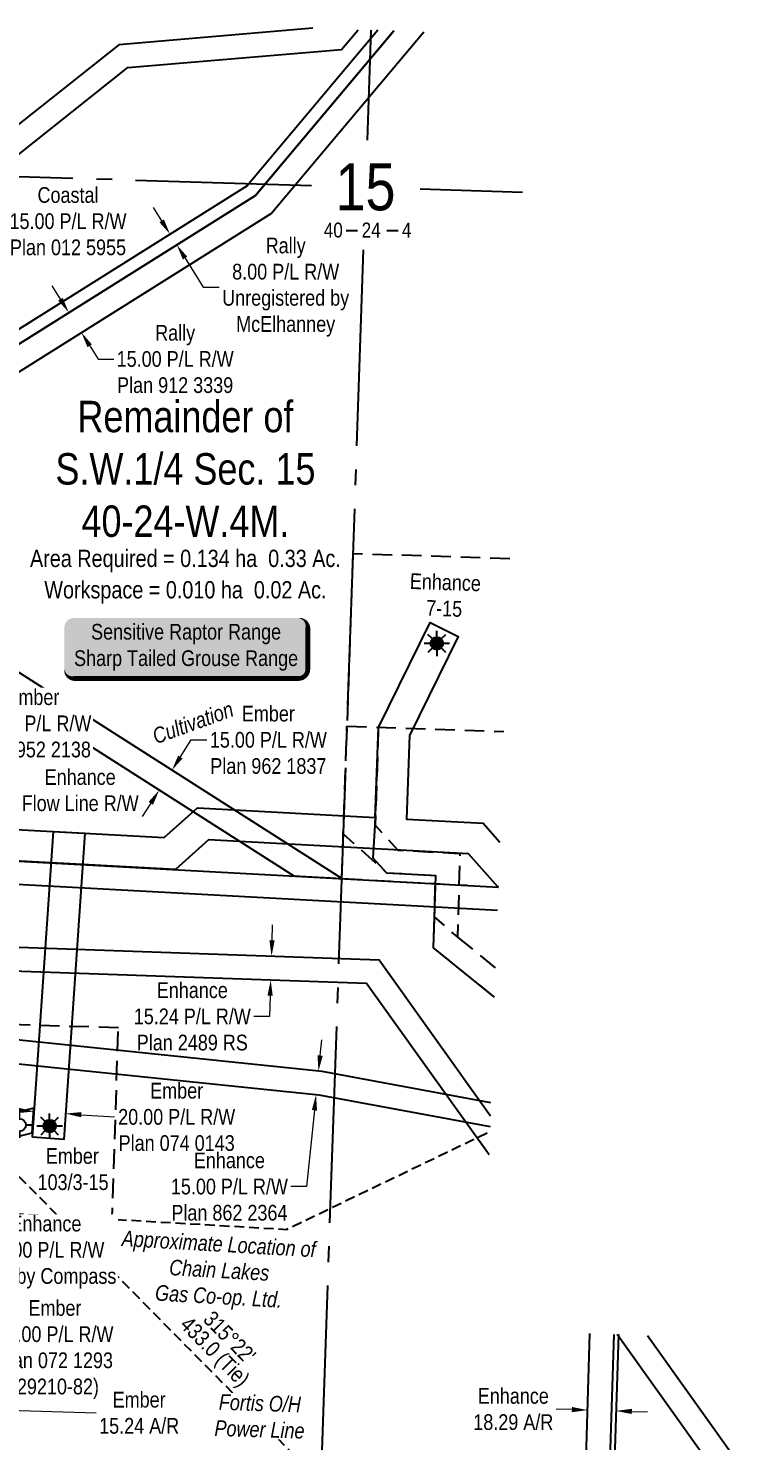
# Model space of a CAD drawing. Extents: x 337432 to 345408, y 5808486 to 5816348.
# Drawn here: x 338337 to 338789, y 5811999 to 5812899 of the extents above; entities that cross this region are included whole.
import ezdxf
from ezdxf.enums import TextEntityAlignment as Align

# ---------------------------------------------------------------- set-up
doc = ezdxf.new("R2010")
doc.units = 0
doc.header["$LTSCALE"] = 5
doc.header["$PDSIZE"] = 0.5
for name, pattern in [('foc-ACCESSROAD', [3.75, 2.5, -1.25]), ('foc-QUARTERLINE', [33, 25, -3, 2, -3]), ('foc-TIELINE', [1.875, 1.25, -0.625]), ('UG_PIPE', [1.875, 1.25, -0.625])]:
    doc.linetypes.add(name, pattern=pattern)
doc.layers.get('Defpoints').update_dxf_attribs({"color": 9})
for name, color, linetype in [('10', 1, 'Continuous'), ('9', 3, 'Continuous'), ('AS-PIPE-UG', 44, 'UG_PIPE'), ('AS-PIPE-UG-T', 44, 'Continuous'), ('AS-POWER', 104, 'foc-POWER'), ('AS-POWER-T', 104, 'Continuous'), ('AS-WILDLIFE-BLOCK', 131, 'Continuous'), ('C-RW', 13, 'Continuous'), ('C-SYMBOL', 7, 'Continuous'), ('C-WS', 13, 'foc-ACCESSROAD'), ('C-WS-S', 13, 'Continuous'), ('F-RW', 190, 'Continuous'), ('F-WS', 190, 'foc-ACCESSROAD'), ('F-WS-S', 190, 'Continuous'), ('L-AREAREQUIRED', 7, 'Continuous'), ('L-AREAWORK', 5, 'Continuous'), ('L-BD1', 253, 'Continuous'), ('L-QSEC', 8, 'foc-QUARTERLINE'), ('L-SECLBL', 7, 'Continuous'), ('L-SECQ', 8, 'foc-QUARTERLINE'), ('L-TIE', 7, 'foc-TIELINE')]:
    doc.layers.add(name, color=color, linetype=linetype)
for name, color, linetype, lineweight in [('C-AR-T', 13, 'Continuous', 9), ('C-FLOWLINE-T', 13, 'Continuous', 9), ('C-RW-T', 13, 'Continuous', 9), ('F-AR-T', 190, 'Continuous', 9), ('F-RW-T', 190, 'Continuous', 9), ('F-WS-T', 190, 'Continuous', 9), ('T-TEXT', 48, 'Continuous', 18)]:
    doc.layers.add(name, color=color, linetype=linetype, lineweight=lineweight)
doc.styles.add('100L', font='', dxfattribs={"height": 11})
doc.styles.add('175L', font='', dxfattribs={"height": 20})
doc.styles.add('80', font='', dxfattribs={"height": 10})
doc.styles.add('80CG', font='', dxfattribs={"height": 10})
doc.styles.add('80L', font='', dxfattribs={"height": 10})
doc.styles.add('foc-LtypeFont', font='', dxfattribs={"height": 7.35})
doc.styles.add('SIMPLEX', font='')
doc.styles.get('100L').set_extended_font_data('Arial Narrow')
doc.styles.get('175L').set_extended_font_data('Arial Narrow')
doc.styles.get('80').set_extended_font_data('Arial Narrow')
doc.styles.get('80CG').set_extended_font_data('Arial Narrow')
doc.styles.get('80L').set_extended_font_data('Arial Narrow')
doc.styles.get('foc-LtypeFont').set_extended_font_data('Arial Narrow')
doc.styles.get('SIMPLEX').set_extended_font_data('Arial Narrow')
doc.linetypes.add('foc-POWER', pattern='A,6,-1,["P",foc-LtypeFont,S=0.2,R=0,X=-0.625,Y=-0.75],-1.24,4', length=12.24)
doc.dimstyles.new('Compass 5 000', dxfattribs={"dimscale": 5, "dimtxt": 9, "dimasz": 2, "dimexe": 0.2, "dimexo": 0.0625, "dimgap": 0.5, "dimtad": 0, "dimtih": 1, "dimtoh": 1, "dimzin": 0, "dimdsep": 46, "dimtxsty": '80CG', "dimcen": 0.1, "dimse1": 1, "dimse2": 1, "dimclrd": 256, "dimclrt": 256, "dimaunit": 1, "dimadec": 4, "dimazin": 0, "dimtfac": 0.06, "dimtofl": 0, "dimtmove": 0, "dimatfit": 1, "dimfxl": 0.2, "dimtolj": 1, "dimtzin": 0, "dimlwd": -1, "dimarcsym": 0})

# ---------------------------------------------------------------- blocks, each defined once
blk = doc.blocks.new('*U49')
h = blk.add_hatch(color=255)
edge = h.paths.add_edge_path()
edge.add_line((-71.5, -20), (71.5, -20))
edge.add_arc((71.5, -14), 6, 270, 360)
edge.add_line((77.5, -14), (77.5, 12.5))
edge.add_arc((71.5, 12.5), 6, 0, 90)
edge.add_line((71.5, 18.5), (-71.5, 18.5))
edge.add_arc((-71.5, 12.5), 6, 90, 180)
edge.add_line((-77.5, 12.5), (-77.5, -14))
edge.add_arc((-71.5, -14), 6, 180, 270)
at = {"color": 131, "flags": 128}
blk.add_lwpolyline([(-71.5, -20, 3, 3, 0), (71.5, -20, 3, 3, 0.414214), (77.5, -14, 3, 3, 0), (77.5, 12.5, 3, 0, 0.414214), (71.5, 18.5, 0, 0, 0), (-71.5, 18.5, 0, 0, 0.414214), (-77.5, 12.5, 0, 0, 0), (-77.5, -14, 0, 3, 0.414214)], format="xyseb", close=True, dxfattribs=at)
at = {"color": 131, "style": '80'}
blk.add_attdef('ENTER_TEXT_001', (-35.99, -5), '', height=10, dxfattribs=at)
blk = doc.blocks.new('L-SECLBL')
at = {"layer": '9', "color": 7}
for p, q in [((-5.08, -27.83), (-12.29, -27.83)), ((20.7, -27.83), (13.5, -27.83))]:
    blk.add_line(p, q, dxfattribs=at)
at = {"layer": '10', "color": 2, "style": 'SIMPLEX'}
blk.add_attdef('SEC', text='', height=30, dxfattribs=at).set_placement((0, 0), align=Align.MIDDLE)
at = {"layer": '10', "color": 5, "style": '80L'}
blk.add_attdef('TWP', text='', height=9.5, dxfattribs=at).set_placement((-14.43, -27.37), align=Align.MIDDLE_RIGHT)
blk.add_attdef('RGE', text='', height=9.5, dxfattribs=at).set_placement((3.62, -27.37), align=Align.MIDDLE_CENTER)
blk.add_attdef('MER', text='', height=9.5, dxfattribs=at).set_placement((23.17, -27.37), align=Align.MIDDLE_LEFT)
blk = doc.blocks.new('*D84')
at = {"layer": 'C-FLOWLINE-T', "transparency": 16777216}
for p, q in [((338298.18, 5812353.44), (338320.9, 5812413.72)), ((338320.9, 5812413.72), (338330.9, 5812413.72)), ((338285.74, 5812320.46), (338282.22, 5812311.1))]:
    blk.add_line(p, q, dxfattribs=at)
for points in [[(338296.62, 5812354.02), (338299.74, 5812352.85), (338294.65, 5812344.08)], [(338284.18, 5812321.05), (338287.3, 5812319.87), (338289.27, 5812329.82)]]:
    blk.add_solid(points, dxfattribs=at)
at = {"layer": 'Defpoints', "color": 0, "transparency": 16777216}
for p in [(338267.39, 5812354.36), (338262.02, 5812340.1), (338294.65, 5812344.08)]:
    blk.add_point(p, dxfattribs=at)
at = {"layer": 'C-FLOWLINE-T', "transparency": 16777216, "insert": (338370.11, 5812413.72), "char_height": 10, "attachment_point": 5, "style": '80CG'}
blk.add_mtext('\\A1;Enhance\\PFlow Line R/W', dxfattribs=at)
blk = doc.blocks.new('*D107')
at = {"layer": 'C-RW-T', "transparency": 16777216}
for p, q in [((338522.83, 5812244.7), (338523.86, 5812254.65)), ((338519.22, 5812209.86), (338514.19, 5812161.26)), ((338514.19, 5812161.26), (338504.19, 5812161.26))]:
    blk.add_line(p, q, dxfattribs=at)
for points in [[(338521.17, 5812244.87), (338524.49, 5812244.53), (338521.8, 5812234.75)], [(338517.57, 5812210.03), (338520.88, 5812209.68), (338520.25, 5812219.8)]]:
    blk.add_solid(points, dxfattribs=at)
at = {"layer": 'Defpoints', "color": 0, "transparency": 16777216}
for p in [(338454.3, 5812241.74), (338452.75, 5812226.79), (338520.25, 5812219.8)]:
    blk.add_point(p, dxfattribs=at)
at = {"layer": 'C-RW-T', "transparency": 16777216, "insert": (338465.1, 5812161.26), "char_height": 10, "attachment_point": 5, "style": '80CG'}
blk.add_mtext('\\A1;Enhance\\P15.00 P/L R/W\\PPlan 862 2364', dxfattribs=at)
blk = doc.blocks.new('*D144')
at = {"layer": 'C-RW-T', "transparency": 16777216}
for p, q in [((338492.24, 5812318.07), (338492.59, 5812328.06)), ((338491.02, 5812282.84), (338490.56, 5812269.63)), ((338490.56, 5812269.63), (338480.56, 5812269.63))]:
    blk.add_line(p, q, dxfattribs=at)
for points in [[(338490.58, 5812318.12), (338493.91, 5812318.01), (338491.9, 5812308.07)], [(338489.36, 5812282.89), (338492.69, 5812282.78), (338491.37, 5812292.83)]]:
    blk.add_solid(points, dxfattribs=at)
at = {"layer": 'Defpoints', "color": 0, "transparency": 16777216}
for p in [(338474.65, 5812308.67), (338474.12, 5812293.43), (338491.37, 5812292.83)]:
    blk.add_point(p, dxfattribs=at)
at = {"layer": 'C-RW-T', "transparency": 16777216, "insert": (338441.48, 5812269.63), "char_height": 10, "attachment_point": 5, "style": '80CG'}
blk.add_mtext('\\A1;Enhance\\P15.24 P/L R/W\\PPlan 2489 RS', dxfattribs=at)
blk = doc.blocks.new('*D156')
at = {"layer": 'C-RW-T', "transparency": 16777216}
for p, q in [((338270.33, 5812204.02), (338267.89, 5812213.72)), ((338278.85, 5812170.08), (338291.54, 5812119.54)), ((338291.54, 5812119.54), (338301.54, 5812119.54))]:
    blk.add_line(p, q, dxfattribs=at)
for points in [[(338271.94, 5812204.43), (338268.71, 5812203.61), (338272.76, 5812194.32)], [(338280.47, 5812170.48), (338277.23, 5812169.67), (338276.42, 5812179.78)]]:
    blk.add_solid(points, dxfattribs=at)
at = {"layer": 'Defpoints', "color": 0, "transparency": 16777216}
for p in [(338272.76, 5812194.32), (338045.71, 5812137.31), (338049.36, 5812122.76)]:
    blk.add_point(p, dxfattribs=at)
at = {"layer": 'C-RW-T', "transparency": 16777216, "insert": (338348.27, 5812119.54), "char_height": 10, "attachment_point": 5, "style": '80CG', "bg_fill": 3, "box_fill_scale": 1.1, "bg_fill_color": 256, "bg_fill_true_color": 13158600, "bg_fill_transparency": 0}
blk.add_mtext('\\A1;Enhance\\P15.00 P/L R/W\\PPlan by Compass', dxfattribs=at)
blk = doc.blocks.new('*D174')
at = {"layer": 'Defpoints', "color": 0, "transparency": 16777216}
for p in [(338292.61, 5812096.64), (338307.84, 5812096.15), (338305.39, 5812019.59)]:
    blk.add_point(p, dxfattribs=at)
at = {"layer": 'F-AR-T', "transparency": 16777216}
for p, q in [((338280.16, 5812020.4), (338270.17, 5812020.72)), ((338315.38, 5812019.27), (338380.37, 5812017.19))]:
    blk.add_line(p, q, dxfattribs=at)
for points in [[(338280.22, 5812022.06), (338280.11, 5812018.73), (338290.16, 5812020.08)], [(338315.44, 5812020.93), (338315.33, 5812017.6), (338305.39, 5812019.59)]]:
    blk.add_solid(points, dxfattribs=at)
at = {"layer": 'F-AR-T', "transparency": 16777216, "insert": (338407.65, 5812017.19), "char_height": 10, "attachment_point": 5, "style": '80CG'}
blk.add_mtext('\\A1;Ember\\P15.24 A/R', dxfattribs=at)
blk = doc.blocks.new('*D193')
at = {"layer": 'Defpoints', "color": 0, "transparency": 16777216}
for p in [(338369.93, 5812722.39), (338370.84, 5812705.24), (338377.91, 5812709.68)]:
    blk.add_point(p, dxfattribs=at)
at = {"layer": 'F-RW-T', "transparency": 16777216}
for p, q in [((338357.55, 5812726.42), (338352.23, 5812734.89)), ((338376.16, 5812696.77), (338381.48, 5812688.3)), ((338381.48, 5812688.3), (338391.48, 5812688.3))]:
    blk.add_line(p, q, dxfattribs=at)
for points in [[(338358.96, 5812727.31), (338356.13, 5812725.53), (338362.86, 5812717.95)], [(338377.57, 5812697.66), (338374.75, 5812695.89), (338370.84, 5812705.24)]]:
    blk.add_solid(points, dxfattribs=at)
at = {"layer": 'F-RW-T', "transparency": 16777216, "insert": (338430.57, 5812688.3), "char_height": 10, "attachment_point": 5, "style": '80CG'}
blk.add_mtext('\\A1;Rally\\P15.00 P/L R/W\\PPlan 912 3339', dxfattribs=at)
blk = doc.blocks.new('*D194')
at = {"layer": 'Defpoints', "color": 0, "transparency": 16777216}
for p in [(338288.41, 5812779.36), (338284.24, 5812735.28), (338299.19, 5812733.87)]:
    blk.add_point(p, dxfattribs=at)
at = {"layer": 'F-RW-T', "transparency": 16777216}
for p, q in [((338278.45, 5812780.3), (338268.5, 5812781.24)), ((338313.32, 5812777), (338323.27, 5812776.06))]:
    blk.add_line(p, q, dxfattribs=at)
for points in [[(338278.61, 5812781.96), (338278.29, 5812778.64), (338288.41, 5812779.36)], [(338313.47, 5812778.66), (338313.16, 5812775.34), (338303.36, 5812777.94)]]:
    blk.add_solid(points, dxfattribs=at)
at = {"layer": 'F-RW-T', "transparency": 16777216, "insert": (338362.36, 5812776.06), "char_height": 10, "attachment_point": 5, "style": '80CG'}
blk.add_mtext('\\A1;Coastal\\P15.00 P/L R/W\\PPlan 012 5955', dxfattribs=at)
blk = doc.blocks.new('*D196')
at = {"layer": 'Defpoints', "color": 0, "transparency": 16777216}
for p in [(338333.7, 5812486.94), (338325.63, 5812474.29), (338428.5, 5812426.45)]:
    blk.add_point(p, dxfattribs=at)
at = {"layer": 'F-RW-T', "transparency": 16777216}
for p, q in [((338433.88, 5812434.88), (338440.82, 5812445.75)), ((338440.82, 5812445.75), (338450.82, 5812445.75)), ((338415.05, 5812405.37), (338409.67, 5812396.94))]:
    blk.add_line(p, q, dxfattribs=at)
for points in [[(338432.48, 5812435.78), (338435.29, 5812433.98), (338428.5, 5812426.45)], [(338413.65, 5812406.27), (338416.46, 5812404.47), (338420.43, 5812413.8)]]:
    blk.add_solid(points, dxfattribs=at)
at = {"layer": 'F-RW-T', "transparency": 16777216, "insert": (338489.9, 5812445.75), "char_height": 10, "attachment_point": 5, "style": '80CG'}
blk.add_mtext('\\A1;Ember\\P15.00 P/L R/W\\PPlan 962 1837', dxfattribs=at)
blk = doc.blocks.new('*D198')
at = {"layer": 'Defpoints', "color": 0, "transparency": 16777216}
for p in [(338424.08, 5812765.8), (338428.33, 5812759.03), (338431.57, 5812761.06)]:
    blk.add_point(p, dxfattribs=at)
at = {"layer": 'F-RW-T', "transparency": 16777216}
for p, q in [((338421.99, 5812776.3), (338416.68, 5812784.77)), ((338436.89, 5812752.59), (338448.49, 5812734.13)), ((338448.49, 5812734.13), (338458.49, 5812734.13))]:
    blk.add_line(p, q, dxfattribs=at)
for points in [[(338423.41, 5812777.19), (338420.58, 5812775.42), (338427.31, 5812767.84)], [(338438.3, 5812753.48), (338435.48, 5812751.71), (338431.57, 5812761.06)]]:
    blk.add_solid(points, dxfattribs=at)
at = {"layer": 'F-RW-T', "transparency": 16777216, "insert": (338500.93, 5812734.13), "char_height": 10, "attachment_point": 5, "style": '80CG'}
blk.add_mtext('\\A1;Rally\\P8.00 P/L R/W\\PUnregistered by\\PMcElhanney', dxfattribs=at)
blk = doc.blocks.new('*D200')
at = {"layer": 'Defpoints', "color": 0, "transparency": 16777216}
for p in [(338349.51, 5812335.13), (338369.46, 5812333.76), (338360.85, 5812207.76)]:
    blk.add_point(p, dxfattribs=at)
at = {"layer": 'F-RW-T', "transparency": 16777216}
for p, q in [((338330.93, 5812209.8), (338320.95, 5812210.49)), ((338370.83, 5812207.08), (338392, 5812205.63))]:
    blk.add_line(p, q, dxfattribs=at)
for points in [[(338331.04, 5812211.47), (338330.82, 5812208.14), (338340.91, 5812209.12)], [(338370.94, 5812208.74), (338370.71, 5812205.42), (338360.85, 5812207.76)]]:
    blk.add_solid(points, dxfattribs=at)
at = {"layer": 'F-RW-T', "transparency": 16777216, "insert": (338431.54, 5812205.63), "char_height": 10, "attachment_point": 5, "style": '80CG'}
blk.add_mtext('\\A1;Ember\\P20.00 P/L R/W\\PPlan 074 0143', dxfattribs=at)
blk = doc.blocks.new('*D201')
at = {"layer": 'Defpoints', "color": 0, "transparency": 16777216}
for p in [(338230.94, 5812373.97), (338286.28, 5812370.98), (338230.13, 5812359.05)]:
    blk.add_point(p, dxfattribs=at)
at = {"layer": 'F-RW-T', "transparency": 16777216}
for p, q in [((338286.82, 5812380.96), (338290.9, 5812456.25)), ((338290.9, 5812456.25), (338300.9, 5812456.25)), ((338284.93, 5812346.07), (338284.39, 5812336.08))]:
    blk.add_line(p, q, dxfattribs=at)
for points in [[(338285.16, 5812381.05), (338288.49, 5812380.87), (338286.28, 5812370.98)], [(338283.27, 5812346.16), (338286.6, 5812345.98), (338285.48, 5812356.05)]]:
    blk.add_solid(points, dxfattribs=at)
at = {"layer": 'F-RW-T', "transparency": 16777216, "insert": (338339.99, 5812456.25), "char_height": 10, "attachment_point": 5, "style": '80CG', "bg_fill": 3, "box_fill_scale": 1.1, "bg_fill_color": 256, "bg_fill_true_color": 13158600, "bg_fill_transparency": 0}
blk.add_mtext('\\A1;Ember\\P15.00 P/L R/W\\PPlan 952 2138', dxfattribs=at)
blk = doc.blocks.new('*D206')
at = {"layer": 'Defpoints', "color": 0, "transparency": 16777216}
for p in [(338144.09, 5812174.6), (338162.7, 5812182.45), (338228.87, 5812025.59)]:
    blk.add_point(p, dxfattribs=at)
at = {"layer": 'F-RW-T', "transparency": 16777216}
for p, q in [((338238.08, 5812029.47), (338304.5, 5812057.49)), ((338304.5, 5812057.49), (338314.5, 5812057.49)), ((338201.05, 5812013.85), (338191.83, 5812009.96))]:
    blk.add_line(p, q, dxfattribs=at)
for points in [[(338237.44, 5812031.01), (338238.73, 5812027.94), (338228.87, 5812025.59)], [(338200.4, 5812015.39), (338201.69, 5812012.31), (338210.26, 5812017.74)]]:
    blk.add_solid(points, dxfattribs=at)
at = {"layer": 'F-RW-T', "transparency": 16777216, "insert": (338354.04, 5812057.49), "char_height": 10, "attachment_point": 5, "style": '80CG'}
blk.add_mtext('\\A1;Ember\\P20.00 P/L R/W\\PPlan 072 1293\\P(29210-82)', dxfattribs=at)
blk = doc.blocks.new('Gabd')
for p, q in [((-0.81, 0), (-1.62, 0)), ((0, 0.81), (0, 1.62)), ((1.62, 0), (0.81, 0)), ((0, -0.81), (0, -1.62))]:
    blk.add_line(p, q)
blk.add_circle((0, 0), 0.8)
blk = doc.blocks.new('GAS')
h = blk.add_hatch(color=255)
h.dxf.hatch_style = 1
edge = h.paths.add_edge_path()
edge.add_arc((0, 0), 0.9, 0, 360)
for p, q in [((-0.81, 0), (-1.62, 0)), ((-0.57, 0.57), (-1.14, 1.14)), ((0, 0.81), (0, 1.62)), ((0.57, 0.57), (1.14, 1.14)), ((1.62, 0), (0.81, 0)), ((-0.57, -0.57), (-1.14, -1.14)), ((0, -0.81), (0, -1.62)), ((1.14, -1.14), (0.57, -0.57))]:
    blk.add_line(p, q)
blk.add_circle((0, 0), 0.8)
blk = doc.blocks.new('*D239')
at = {"layer": 'C-AR-T', "transparency": 16777216}
for p, q in [((338683.1, 5812019.27), (338673.1, 5812019.58)), ((338721.28, 5812018.1), (338731.27, 5812017.79))]:
    blk.add_line(p, q, dxfattribs=at)
for points in [[(338683.15, 5812020.94), (338683.05, 5812017.6), (338693.1, 5812018.96)], [(338721.33, 5812019.77), (338721.23, 5812016.43), (338711.28, 5812018.41)]]:
    blk.add_solid(points, dxfattribs=at)
at = {"layer": 'Defpoints', "color": 0, "transparency": 16777216}
for p in [(338694.96, 5812079.88), (338713.15, 5812079.32), (338711.28, 5812018.41)]:
    blk.add_point(p, dxfattribs=at)
at = {"layer": 'C-AR-T', "transparency": 16777216, "insert": (338645.82, 5812019.58), "char_height": 10, "attachment_point": 5, "style": '80CG'}
blk.add_mtext('\\A1;Enhance\\P18.29 A/R', dxfattribs=at)

msp = doc.modelspace()

# ---------------------------------------------------------------- linework, layer by layer
at = {"layer": 'AS-PIPE-UG', "flags": 128}
msp.add_lwpolyline([(337852.808, 5812038.764), (338031.603, 5812022.427), (338273.424, 5812147.333), (338501.487, 5812134.067), (338630.956, 5812196.406)], dxfattribs=at)
at = {"layer": 'AS-POWER', "flags": 128}
for points in [[(338633.911, 5812281.829), (338595.085, 5812313.389), (338596.429, 5812359.248), (338565.356, 5812360.924), (338556.669, 5812370.406), (338557.803, 5812391.369), (338558.852, 5812422.555)], [(338707.477, 5811987.673), (338710.006, 5812067.177)]]:
    msp.add_lwpolyline(points, dxfattribs=at)
at = {"layer": 'C-RW', "flags": 128}
for points in [[(338630.437, 5812181.41), (338552.397, 5812290.716), (338131.38, 5812305.304), (338132.052, 5812320.689), (338560.376, 5812305.687), (338631.304, 5812206.451)], [(338631.587, 5812214.639), (338524.138, 5812234.498), (338171.68, 5812271.07), (338130.029, 5812260.838), (338129.506, 5812245.243), (338172.606, 5812255.808), (338522.005, 5812219.621), (338631.063, 5812199.497)], [(338731.164, 5812066.504), (338789.327, 5811984.992), (338770.165, 5811985.604), (338712, 5812067.113)]]:
    msp.add_lwpolyline(points, dxfattribs=at)
msp.add_lwpolyline([(337888.308, 5812229.132), (337889.106, 5812192.289), (337957.385, 5812099.663), (338339.473, 5812195.61), (338340.545, 5812211.341), (337963.488, 5812116.658), (337903.996, 5812197.363), (337903.302, 5812229.456)], close=True, dxfattribs=at)
at = {"layer": 'C-WS'}
msp.add_lwpolyline([(338643.569, 5812561.021), (338543.574, 5812564.352), (338539.912, 5812454.413), (338639.766, 5812451.086)], dxfattribs=at)
at = {"layer": 'C-WS', "flags": 128}
for points in [[(338536.655, 5812357.548), (338539.912, 5812454.413)], [(338559.9, 5812453.741), (338557.803, 5812391.369), (338572.277, 5812375.569), (338611.848, 5812373.435), (338610.292, 5812320.354), (338595.661, 5812333.046), (338596.429, 5812359.248), (338565.356, 5812360.924), (338537.609, 5812385.921), (338539.912, 5812454.413)], [(338536.652, 5812357.462), (338616.294, 5812353.166)], [(338633.911, 5812281.829), (338595.085, 5812313.389), (338595.661, 5812333.046)], [(338634.561, 5812300.626), (338610.292, 5812320.354)]]:
    msp.add_lwpolyline(points, dxfattribs=at)
at = {"layer": 'C-WS-S', "flags": 128}
msp.add_lwpolyline([(338712.774, 5812067.089), (338710.34, 5811987.603), (338692.152, 5811988.16), (338694.587, 5812067.667)], dxfattribs=at)
at = {"layer": 'F-RW', "flags": 128}
for points in [[(338569.82, 5812897.355), (338481.652, 5812792.525), (337906.457, 5812431.174), (337868.195, 5812432.192), (337846.477, 5812335.193), (337860.949, 5812331.908), (337879.85, 5812416.846), (337910.774, 5812416.183), (338491.611, 5812781.071), (338588.913, 5812896.751)], [(338559.638, 5812897.677), (338476.336, 5812798.633), (337904.251, 5812439.236), (337861.827, 5812440.364), (337856.739, 5812417.642), (337864.884, 5812417.403), (337868.195, 5812432.192), (337906.457, 5812431.174), (338481.652, 5812792.525), (338569.82, 5812897.355)], [(338518.258, 5812898.985), (338394.761, 5812888.454), (338290.952, 5812806.268), (338270.846, 5812593.005), (337945.885, 5812414.962), (337975.315, 5812414.011), (338285.025, 5812583.667), (338305.288, 5812798.475), (338400.507, 5812873.893), (338536.49, 5812885.489), (338547.08, 5812898.074)], [(338636.341, 5812352.083), (338636.041, 5812352.099), (338617.211, 5812373.116), (338451.878, 5812382.134), (338430.773, 5812363.201), (338201.09, 5812375.623), (338144.388, 5812446.172), (338026.594, 5812459.237), (337959.939, 5812422.662), (337957.111, 5812443.889), (338022.52, 5812479.789), (338154.77, 5812465.163), (338211.046, 5812395.152), (338423.64, 5812383.661), (338444.691, 5812402.55), (338557.973, 5812396.346), (338559.941, 5812453.609), (338592.82, 5812520.471), (338610.764, 5812511.648), (338579.778, 5812448.637), (338577.935, 5812395.27), (338626.574, 5812392.635), (338637.329, 5812380.63)], [(338635.823, 5812337.108), (338133.556, 5812364.274), (337973.221, 5812331.461), (337950.23, 5812331.602), (337950.328, 5812346.604), (337971.719, 5812346.468), (338074.667, 5812367.554), (338051.315, 5812368.761), (337956.011, 5812382.295), (337946.667, 5812382.588), (337948.194, 5812397.553), (337957.282, 5812397.258), (338052.676, 5812383.65), (338636.493, 5812352.075)], [(338636.041, 5812352.099), (338636.341, 5812352.083)]]:
    msp.add_lwpolyline(points, dxfattribs=at)
for points in [[(337751.207, 5812692.664), (337996.599, 5812684.111), (338506.194, 5812359.146), (338536.652, 5812357.462), (338001.223, 5812698.963), (337751.733, 5812707.673)], [(338339.785, 5812192.739), (338353.082, 5812387.421), (338373.047, 5812386.347), (338359.73, 5812191.338)]]:
    msp.add_lwpolyline(points, close=True, dxfattribs=at)
at = {"layer": 'F-WS'}
msp.add_lwpolyline([(338263.176, 5812139.243), (338390.331, 5812135.176), (338394.398, 5812262.331), (338267.243, 5812266.398)], close=True, dxfattribs=at)
at = {"layer": 'L-QSEC'}
msp.add_line((338586.476, 5812796.692), (338651.65, 5812794.631), dxfattribs=at)
at = {"layer": 'L-SECQ'}
for p, q in [((338555.108, 5812897.773), (338552.738, 5812827.808)), ((337745.699, 5812822.588), (338517.259, 5812798.888)), ((338550.34, 5812757.865), (338523.888, 5811993.191))]:
    msp.add_line(p, q, dxfattribs=at)

# ---------------------------------------------------------------- block references
at = {"layer": 'AS-WILDLIFE-BLOCK'}
ref = msp.add_blockref('*U49', (338437.541, 5812504.858), dxfattribs=dict(at, xscale=0.99978226, yscale=0.99978226, zscale=0.99978226))
ref.add_attrib('ENTER_TEXT_001', 'Sensitive Raptor Range', (338377.049, 5812509.661), dxfattribs={"layer": '0', "color": 131, "height": 9.99782, "style": '80'})
ref.add_attrib('ENTER_TEXT_002', 'Sharp Tailed Grouse Range', (338366.223, 5812492.82), dxfattribs={"layer": '0', "color": 131, "height": 9.99782, "style": '80'})
at = {"layer": 'C-WS-S', "xscale": 5.00000000000006, "yscale": 5.00000000000006, "zscale": 5.00000000000006}
msp.add_blockref('GAS', (338597.154, 5812507.218), dxfattribs=at)
at = {"layer": 'L-SECLBL', "color": 4}
msp.add_blockref('L-SECLBL', (338551.723, 5812797.829), dxfattribs=at).add_auto_attribs({'SEC': '15', 'TWP': '40', 'RGE': '24', 'MER': '4'})

# ---------------------------------------------------------------- texts
at = {"layer": 'C-RW-T', "insert": (338579.659, 5812551.924), "char_height": 10, "attachment_point": 1, "rotation": 358.091738, "style": '80L'}
msp.add_mtext_dynamic_manual_height_columns('\\pi0.49857;Enhance\\P\\pi11.44673;7-15', width=44.81706, gutter_width=49.989, heights=[0], dxfattribs=at)
at = {"layer": 'C-SYMBOL', "color": 3, "insert": (338437.124, 5812661.711), "char_height": 19.99565, "width": 215.93743, "attachment_point": 2, "style": '175L'}
msp.add_mtext('Remainder of \\PS.W.1/4 Sec. 15\\P40-24-W.4M.', dxfattribs=at)
at = {"layer": 'L-AREAREQUIRED', "style": '100L'}
msp.add_text('Area Required = 0.134 ha  0.33 Ac.', height=10.9976, dxfattribs=at).set_placement((338437.096, 5812552.58), align=Align.BOTTOM_CENTER)
at = {"layer": 'L-AREAWORK', "style": '100L'}
msp.add_text('Workspace = 0.010 ha  0.02 Ac.', height=10.9976, dxfattribs=at).set_placement((338437.096, 5812532.585), align=Align.BOTTOM_CENTER)
at = {"layer": 'T-TEXT', "insert": (338414.492, 5812452.138), "char_height": 9.99775, "attachment_point": 1, "rotation": 20, "style": '80L'}
msp.add_mtext_dynamic_manual_height_columns('\\pi0.56829;{\\fArial Narrow|b0|i1|c0|p34;Cultivation}', width=53.29401, gutter_width=49.989, heights=[0], dxfattribs=at)

# ---------------------------------------------------------------- dimensions: what is measured, and where the dimension line sits
at = {"layer": 'C-AR-T'}
dim = msp.add_linear_dim(base=(338711.283, 5812018.407), p1=(338694.961, 5812079.877), p2=(338713.148, 5812079.32), angle=358.245984, text='Enhance\\P18.29 A/R', dimstyle='Compass 5 000', dxfattribs=at)
dim.commit()
dim.dimension.update_dxf_attribs({"geometry": '*D239', "text_midpoint": (338645.823, 5812019.576), "dimtype": 161})
at = {"layer": 'C-FLOWLINE-T'}
dim = msp.add_linear_dim(base=(338294.648, 5812344.079), p1=(338262.017, 5812340.095), p2=(338267.393, 5812354.355), angle=69.341828, text='Enhance\\PFlow Line R/W', dimstyle='Compass 5 000', override={"dimtxt": 10}, dxfattribs=at)
dim.commit()
dim.dimension.update_dxf_attribs({"geometry": '*D84', "text_midpoint": (338370.11, 5812413.719), "dimtype": 161})
at = {"layer": 'C-RW-T'}
dim = msp.add_linear_dim(base=(338491.368, 5812292.831), p1=(338474.651, 5812308.669), p2=(338474.123, 5812293.428), angle=268.015528, text='Enhance\\P15.24 P/L R/W\\PPlan 2489 RS', dimstyle='Compass 5 000', override={"dimtxt": 10}, dxfattribs=at)
dim.commit()
dim.dimension.update_dxf_attribs({"geometry": '*D144', "text_midpoint": (338441.478, 5812269.631), "dimtype": 161})
at = {"layer": 'F-RW-T'}
for base, p1, p2, angle, text, picture, middle in [((338288.407, 5812779.356), (338299.194, 5812733.868), (338284.24, 5812735.282), 174.598426, 'Coastal\\P15.00 P/L R/W\\PPlan 012 5955', '*D194', (338362.358, 5812776.06)), ((338431.57, 5812761.062), (338424.079, 5812765.804), (338428.334, 5812759.03), 302.138003, 'Rally\\P8.00 P/L R/W\\PUnregistered by\\PMcElhanney', '*D198', (338500.933, 5812734.129)), ((338428.504, 5812426.45), (338325.63, 5812474.29), (338333.702, 5812486.94), 57.458935, 'Ember\\P15.00 P/L R/W\\PPlan 962 1837', '*D196', (338489.902, 5812445.746))]:
    dim = msp.add_linear_dim(base=base, p1=p1, p2=p2, angle=angle, text=text, dimstyle='Compass 5 000', override={"dimtxt": 10}, dxfattribs=at)
    dim.commit()
    dim.dimension.update_dxf_attribs({"geometry": picture, "text_midpoint": middle, "dimtype": 161})
dim = msp.add_aligned_dim(p1=(338369.931, 5812722.389), p2=(338377.912, 5812709.679), distance=-8.345, text='Rally\\P15.00 P/L R/W\\PPlan 912 3339', dimstyle='Compass 5 000', override={"dimtxt": 10}, dxfattribs=at)
dim.commit()
dim.dimension.update_dxf_attribs({"geometry": '*D193', "text_midpoint": (338430.566, 5812688.303)})

# ---------------------------------------------------------------- next in the draw order: texts
at = {"layer": 'AS-PIPE-UG-T', "insert": (338396.903, 5812133.396), "char_height": 10, "attachment_point": 1, "rotation": 356.671166, "style": '80L', "bg_fill": 2}
msp.add_mtext_dynamic_manual_height_columns('\\pi0.05;{\\fArial Narrow|b0|i1|c0|p34;Approximate Location of\\P\\pi31.26078;Chain Lakes \\P\\pi23.256;Gas Co-op. Ltd.}', width=125.14093, gutter_width=49.989, heights=[0], dxfattribs=at)

# ---------------------------------------------------------------- next in the draw order: linework, layer by layer
at = {"layer": 'L-TIE'}
msp.add_line((338219.066, 5812281.23), (338523.193, 5811973.09), dxfattribs=at)

# ---------------------------------------------------------------- next in the draw order: texts
at = {"layer": 'L-BD1', "style": '80L'}
for s, height, p in [('433.0 (Tie)', 9.99782, (338455.138, 5812055.421)), ("315°22'", 9.9978, (338465.278, 5812065.429))]:
    msp.add_text(s, height=height, rotation=314.6244, dxfattribs=at).set_placement(p, align=Align.MIDDLE)

# ---------------------------------------------------------------- next in the draw order: dimensions: what is measured, and where the dimension line sits
at = {"layer": 'C-RW-T'}
dim = msp.add_linear_dim(base=(338520.254, 5812219.802), p1=(338454.297, 5812241.745), p2=(338452.748, 5812226.794), angle=264.087, text='Enhance\\P15.00 P/L R/W\\PPlan 862 2364', dimstyle='Compass 5 000', override={"dimtxt": 10}, dxfattribs=at)
dim.commit()
dim.dimension.update_dxf_attribs({"geometry": '*D107', "text_midpoint": (338465.105, 5812161.259), "dimtype": 161})

# ---------------------------------------------------------------- next in the draw order: texts
at = {"layer": 'AS-POWER-T', "insert": (338456.024, 5812029.231), "char_height": 10, "attachment_point": 1, "rotation": 358.161605, "style": '80L', "bg_fill": 3, "box_fill_scale": 1.1, "bg_fill_color": 256, "bg_fill_transparency": 0}
msp.add_mtext_dynamic_manual_height_columns('\\pi2.55341;{\\fArial Narrow|b0|i1|c0|p34;Fortis O/H \\P\\pi0.32626;Power Line}', width=57.1191, gutter_width=49.989, heights=[0], dxfattribs=at)

# ---------------------------------------------------------------- next in the draw order: dimensions: what is measured, and where the dimension line sits
at = {"layer": 'C-RW-T', "color": 2}
dim = msp.add_linear_dim(base=(338272.763, 5812194.321), p1=(338049.362, 5812122.76), p2=(338045.71, 5812137.305), angle=104.096119, text='Enhance\\P15.00 P/L R/W\\PPlan by Compass', dimstyle='Compass 5 000', override={"dimtxt": 10, "dimtfill": 1}, dxfattribs=at)
dim.commit()
dim.dimension.update_dxf_attribs({"geometry": '*D156', "text_midpoint": (338348.27, 5812119.543), "dimtype": 161})

# ---------------------------------------------------------------- next in the draw order: block references
at = {"layer": 'F-WS-S', "xscale": 5.000000000000043, "yscale": 5.000000000000043, "zscale": 5.000000000000043}
for name, p in [('Gabd', (338331.512, 5812200.457)), ('GAS', (338350.678, 5812199.826))]:
    msp.add_blockref(name, p, dxfattribs=at)

# ---------------------------------------------------------------- next in the draw order: texts
at = {"layer": 'F-WS-T', "insert": (338347.744, 5812185.782), "char_height": 9.99783, "attachment_point": 1, "style": '80L'}
msp.add_mtext_dynamic_manual_height_columns('\\pi0.50337;Ember\\P\\pi-4.76152;103/3-15', width=33.9873, gutter_width=49.989, heights=[0], dxfattribs=at)

# ---------------------------------------------------------------- next in the draw order: dimensions: what is measured, and where the dimension line sits
at = {"layer": 'F-AR-T'}
dim = msp.add_linear_dim(base=(338305.39, 5812019.589), p1=(338292.608, 5812096.641), p2=(338307.841, 5812096.153), angle=358.166484, text='Ember\\P15.24 A/R', dimstyle='Compass 5 000', dxfattribs=at)
dim.commit()
dim.dimension.update_dxf_attribs({"geometry": '*D174', "text_midpoint": (338407.653, 5812017.188), "dimtype": 161})
at = {"layer": 'F-RW-T'}
for base, p1, p2, angle, text, picture, middle in [((338360.851, 5812207.761), (338349.51, 5812335.126), (338369.456, 5812333.764), 356.093385, 'Ember\\P20.00 P/L R/W\\PPlan 074 0143', '*D200', (338431.536, 5812205.634)), ((338228.871, 5812025.587), (338144.09, 5812174.604), (338162.701, 5812182.454), 22.871118, 'Ember\\P20.00 P/L R/W\\PPlan 072 1293\\P(29210-82)', '*D206', (338354.041, 5812057.49))]:
    dim = msp.add_linear_dim(base=base, p1=p1, p2=p2, angle=angle, text=text, dimstyle='Compass 5 000', override={"dimtxt": 10}, dxfattribs=at)
    dim.commit()
    dim.dimension.update_dxf_attribs({"geometry": picture, "text_midpoint": middle, "dimtype": 161})

# ---------------------------------------------------------------- next in the draw order: dimensions: what is measured, and where the dimension line sits
dim = msp.add_linear_dim(base=(338286.284, 5812370.978), p1=(338230.134, 5812359.05), p2=(338230.942, 5812373.974), angle=86.900919, text='Ember\\P15.00 P/L R/W\\PPlan 952 2138', dimstyle='Compass 5 000', override={"dimtxt": 10, "dimtfill": 1}, dxfattribs=at)
dim.commit()
dim.dimension.update_dxf_attribs({"geometry": '*D201', "text_midpoint": (338339.986, 5812456.248), "dimtype": 161})

doc.saveas('drawing.dxf')
